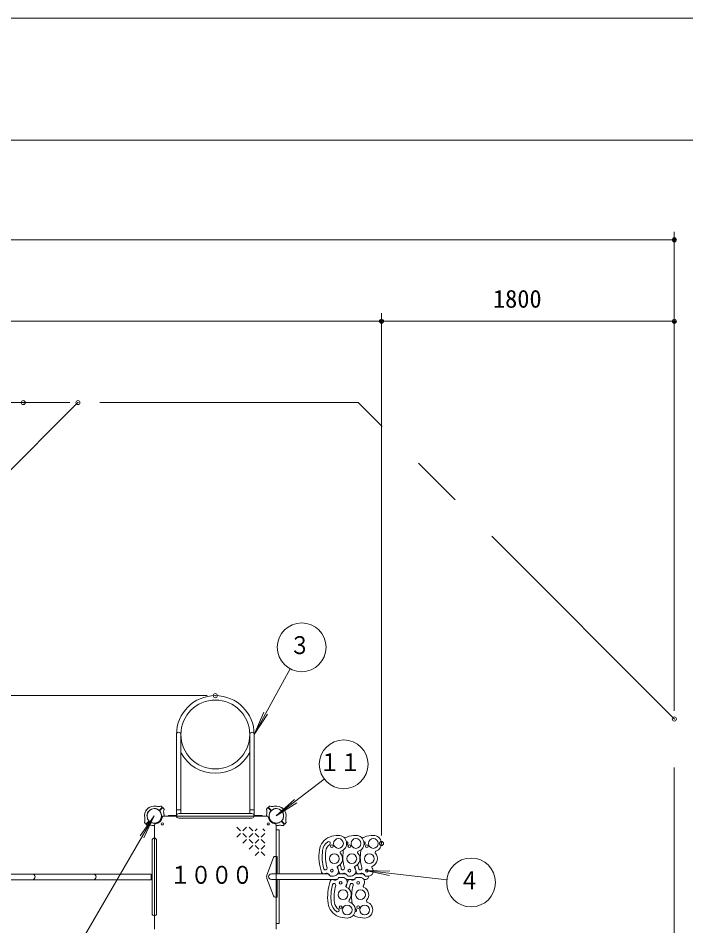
# Model space of a CAD drawing. Units: millimetres on the paper, scale 1:50. Extents: x 0 to 420, y -297 to 594.
# Drawn here: x 148.2 to 230.2, y 482.5 to 594 of the extents above; entities that cross this region are included whole.
import ezdxf
from ezdxf.enums import TextEntityAlignment as Align

# ---------------------------------------------------------------- set-up
doc = ezdxf.new("R2010")
doc.units = ezdxf.units.MM
doc.header["$PDMODE"] = 32
doc.header["$PDSIZE"] = 0.5
doc.linetypes.add('USER3', pattern=[63.5, 31.75, -6.35, 6.35, -6.35, 6.35, -6.35])
for name, color, linetype, lineweight in [('0_2', 7, 'Continuous', 9), ('DEFPOINTS_5', 7, 'Continuous', 9), ('LY_4', 7, 'Continuous', 18)]:
    doc.layers.add(name, color=color, linetype=linetype, lineweight=lineweight)
doc.styles.add('ＭＳ ゴシック', font='')
doc.styles.get('ＭＳ ゴシック').set_extended_font_data('MS Gothic')

# ---------------------------------------------------------------- blocks, each defined once
blk = doc.blocks.new('-000-_DOTSMALL')
at = {"color": 7, "linetype": 'Continuous', "lineweight": 9}
blk.add_circle((0, 0), 0.0625, dxfattribs=at)
blk.add_circle((0, 0), 0.0625, dxfattribs=at)

msp = doc.modelspace()

# ---------------------------------------------------------------- linework, layer by layer
at = {"layer": '0_2', "lineweight": 18}
for p, q in [((228.818, 508.896), (228.818, 567.765)), ((52.553, 566.765), (228.818, 566.765)), ((192.818, 493.6), (192.818, 557.765)), ((192.818, 493.6), (192.818, 557.765)), ((228.818, 508.896), (228.818, 557.765)), ((88.553, 556.765), (192.818, 556.765)), ((192.818, 556.765), (228.818, 556.765)), ((154.505, 546.765), (31.553, 546.765)), ((181.576, 514.076), (177.165, 505.993)), ((171.393, 510.765), (41.553, 510.765)), ((171.393, 510.765), (41.553, 510.765)), ((177.165, 505.993), (178.367, 508.742)), ((177.165, 505.993), (178.826, 508.491)), ((185.793, 500.505), (179.893, 495.993)), ((179.893, 495.993), (182.108, 498.016)), ((179.893, 495.993), (182.426, 497.601)), ((155.568, 479.999), (164.893, 495.993)), ((164.893, 495.993), (163.162, 493.543)), ((164.893, 495.993), (163.613, 493.28)), ((175.041, 494.591), (175.491, 494.141)), ((175.791, 494.141), (176.241, 494.591)), ((176.541, 494.591), (176.991, 494.141)), ((177.291, 494.141), (177.53, 494.381)), ((178.224, 494.408), (178.491, 494.141)), ((175.041, 493.391), (175.491, 493.841)), ((175.791, 493.841), (176.241, 493.391)), ((175.791, 492.641), (176.241, 493.091)), ((176.541, 493.391), (176.991, 493.841)), ((176.541, 493.091), (176.991, 492.641)), ((177.291, 493.841), (177.741, 493.391)), ((177.291, 492.641), (177.741, 493.091)), ((178.041, 493.391), (178.491, 493.841)), ((178.041, 493.091), (178.491, 492.641)), ((176.541, 491.891), (176.991, 492.341)), ((177.291, 492.341), (177.741, 491.891)), ((178.041, 491.891), (178.491, 492.341)), ((177.291, 491.141), (177.741, 491.591)), ((178.041, 491.591), (178.491, 491.141)), ((200.854, 488.145), (190.848, 489.263)), ((190.848, 489.263), (193.847, 489.191)), ((190.848, 489.263), (193.789, 488.671))]:
    msp.add_line(p, q, dxfattribs=at)
at = {"layer": '0_2', "linetype": 'USER3', "lineweight": 18}
for p, q in [((155.505, 546.765), (141.624, 532.884)), ((189.949, 546.765), (155.505, 546.765)), ((228.818, 507.896), (189.949, 546.765)), ((228.818, 470.187), (228.818, 507.896))]:
    msp.add_line(p, q, dxfattribs=at)
at = {"layer": '0_2'}
for p, q in [((167.621, 505.993), (167.621, 495.993)), ((168.165, 505.993), (168.165, 496.265)), ((176.621, 505.993), (176.621, 496.265)), ((177.165, 505.993), (177.165, 495.993)), ((163.915, 496.688), (163.913, 496.691)), ((164.198, 496.971), (164.195, 496.974)), ((165.535, 496.677), (165.868, 497.01)), ((165.577, 496.635), (165.91, 496.968)), ((165.867, 497.068), (165.752, 497.175)), ((165.968, 496.967), (166.075, 496.852)), ((167.621, 496.753), (168.165, 496.753)), ((167.893, 496.265), (172.393, 496.265)), ((176.893, 496.265), (172.393, 496.265)), ((177.165, 496.753), (176.621, 496.753)), ((178.818, 496.967), (178.711, 496.852)), ((179.209, 496.635), (178.876, 496.968)), ((179.251, 496.677), (178.918, 497.01)), ((178.919, 497.068), (179.034, 497.175)), ((180.588, 496.971), (180.59, 496.974)), ((180.871, 496.688), (180.873, 496.691)), ((164.209, 495.352), (163.876, 495.018)), ((164.251, 495.309), (163.918, 494.976)), ((172.393, 495.963), (165.985, 495.963)), ((166.653, 496.025), (166.653, 495.961)), ((166.653, 496.025), (167.623, 496.025)), ((166.653, 495.961), (167.623, 495.961)), ((167.893, 495.721), (172.393, 495.721)), ((172.393, 495.963), (178.801, 495.963)), ((176.893, 495.721), (172.393, 495.721)), ((178.133, 496.025), (177.163, 496.025)), ((178.133, 495.961), (177.163, 495.961)), ((178.133, 496.025), (178.133, 495.961)), ((180.535, 495.309), (180.868, 494.976)), ((180.577, 495.352), (180.91, 495.018)), ((163.818, 495.019), (163.719, 495.126)), ((163.919, 494.918), (164.026, 494.819)), ((164.923, 488.493), (164.923, 494.901)), ((179.863, 488.493), (179.863, 494.901)), ((179.88, 491.02), (179.88, 494.27)), ((180.26, 494.27), (179.88, 494.27)), ((180.26, 494.27), (180.26, 488.86)), ((180.867, 494.918), (180.76, 494.819)), ((180.968, 495.019), (181.067, 495.126)), ((164.621, 483.993), (164.621, 492.993)), ((165.165, 483.993), (165.165, 492.993)), ((179.551, 490.89), (178.737, 488.724)), ((179.738, 491.02), (180, 491.02)), ((180, 491.02), (180, 488.86)), ((164.493, 488.833), (120.293, 488.833)), ((164.493, 488.833), (164.493, 488.153)), ((164.923, 488.493), (164.923, 482.086)), ((179.28, 488.86), (186.185, 488.86)), ((179.863, 488.493), (179.863, 482.086)), ((186.185, 488.927), (186.185, 488.856)), ((186.472, 488.663), (186.45, 488.663)), ((186.565, 488.6), (186.931, 488.6)), ((187.425, 488.86), (188.328, 488.86)), ((188.328, 488.927), (188.328, 488.856)), ((188.615, 488.663), (188.593, 488.663)), ((188.708, 488.6), (189.074, 488.6)), ((189.568, 488.86), (190.473, 488.86)), ((190.473, 488.927), (190.473, 488.856)), ((190.759, 488.663), (190.738, 488.663)), ((190.852, 488.6), (191.218, 488.6)), ((164.493, 488.153), (120.293, 488.153)), ((179.551, 486.15), (178.737, 488.316)), ((179.28, 488.18), (187.257, 488.18)), ((180, 486.02), (180, 488.18)), ((180.26, 482.77), (180.26, 488.18)), ((187.257, 488.113), (187.257, 488.184)), ((187.544, 488.377), (187.522, 488.377)), ((187.637, 488.44), (188.003, 488.44)), ((188.497, 488.18), (189.401, 488.18)), ((189.401, 488.184), (189.401, 488.113)), ((189.687, 488.377), (189.666, 488.377)), ((189.78, 488.44), (190.146, 488.44)), ((190.64, 488.18), (190.88, 488.18)), ((179.738, 486.02), (180, 486.02)), ((179.88, 482.77), (179.88, 486.02)), ((180.26, 482.77), (179.88, 482.77))]:
    msp.add_line(p, q, dxfattribs=at)
at = {"layer": '0_2', "lineweight": 18}
for centre in [(183.013, 516.709), (188.176, 502.328), (203.835, 487.812)]:
    msp.add_circle(centre, 3, dxfattribs=at)
at = {"layer": '0_2'}
for centre, radius in [((172.393, 505.993), 4.228), ((164.893, 495.993), 0.891), ((179.893, 495.993), 0.891), ((165.883, 495.003), 0.13), ((178.903, 495.003), 0.13), ((187.531, 492.6), 0.6), ((189.674, 492.6), 0.6), ((191.818, 492.6), 0.6), ((186.731, 492.263), 0.17), ((188.874, 492.263), 0.17), ((191.018, 492.263), 0.17), ((187.031, 490.734), 0.6), ((189.174, 490.734), 0.6), ((191.318, 490.734), 0.6), ((186.731, 489.263), 0.17), ((188.874, 489.263), 0.17), ((191.018, 489.263), 0.17), ((187.803, 487.777), 0.17), ((189.946, 487.777), 0.17), ((188.103, 486.306), 0.6), ((190.246, 486.306), 0.6), ((187.803, 484.777), 0.17), ((188.603, 484.44), 0.6), ((189.946, 484.777), 0.17), ((190.746, 484.44), 0.6)]:
    msp.add_circle(centre, radius, dxfattribs=at)
for centre, radius, start, end in [((172.393, 505.993), 4.772, 0, 180), ((167.893, 505.993), 0.272, 0, 180), ((176.893, 505.993), 0.272, 0, 180), ((172.393, 505.993), 4.772, 207.62496, 332.37504), ((164.893, 495.993), 1.2, 135, 192.27281), ((163.927, 496.705), 0.02, 143.62693, 225), ((164.893, 495.993), 1.22, 135, 143.62693), ((164.893, 495.993), 0.9, 135, 220.72934), ((164.893, 495.993), 1.22, 126.37307, 135), ((164.893, 495.993), 1.2, 77.72719, 135), ((164.181, 496.959), 0.02, 45, 126.37307), ((164.893, 495.993), 0.9, 49.27066, 135), ((165.361, 498.143), 1, 257.72719, 287.54116), ((165.506, 496.706), 0.04, 229.27066, 315), ((164.893, 495.993), 0.9, 315, 40.72934), ((165.605, 496.607), 0.04, 135, 220.72934), ((165.692, 497.094), 0.1, 47, 107.54116), ((165.839, 497.039), 0.04, 315, 47), ((165.938, 496.94), 0.04, 43, 135), ((167.043, 496.461), 1, 162.45884, 192.27281), ((165.994, 496.792), 0.1, 342.45884, 43), ((167.893, 495.993), 0.272, 90, 270), ((176.893, 495.993), 0.272, 270, 90), ((178.792, 496.792), 0.1, 137, 197.54116), ((177.743, 496.461), 1, 347.72719, 17.54116), ((178.847, 496.94), 0.04, 45, 137), ((178.946, 497.039), 0.04, 133, 225), ((179.893, 495.993), 0.9, 139.27066, 225), ((179.094, 497.094), 0.1, 72.45884, 133), ((179.425, 498.143), 1, 252.45884, 282.27281), ((179.181, 496.607), 0.04, 319.27066, 45), ((179.28, 496.706), 0.04, 225, 310.72934), ((179.893, 495.993), 0.9, 45, 130.72934), ((179.893, 495.993), 1.2, 45, 102.27281), ((179.893, 495.993), 0.9, 319.27066, 45), ((180.605, 496.959), 0.02, 53.62693, 135), ((179.893, 495.993), 1.22, 45, 53.62693), ((179.893, 495.993), 1.2, 347.72719, 45), ((179.893, 495.993), 1.22, 36.37307, 45), ((180.859, 496.705), 0.02, 315, 36.37307), ((163.792, 495.194), 0.1, 162.45884, 223), ((162.743, 495.526), 1, 342.45884, 12.27281), ((164.181, 495.38), 0.04, 315, 40.72934), ((164.28, 495.281), 0.04, 49.27066, 135), ((164.893, 495.993), 0.9, 229.27066, 315), ((164.893, 495.993), 1, 276.78718, 353.21282), ((165.985, 495.863), 0.1, 90, 173.21282), ((164.893, 495.993), 1.2, 358.56746, 12.27281), ((179.893, 495.993), 1.2, 167.72719, 181.43254), ((178.801, 495.863), 0.1, 6.78718, 90), ((179.893, 495.993), 1, 186.78718, 263.21282), ((179.893, 495.993), 0.9, 225, 310.72934), ((180.506, 495.281), 0.04, 45, 130.72934), ((180.605, 495.38), 0.04, 139.27066, 225), ((182.043, 495.526), 1, 167.72719, 197.54116), ((180.994, 495.194), 0.1, 317, 17.54116), ((163.847, 495.047), 0.04, 223, 315), ((163.946, 494.948), 0.04, 135, 227), ((164.094, 494.892), 0.1, 227, 287.54116), ((164.425, 493.844), 1, 77.72719, 107.54116), ((164.893, 495.993), 1.2, 257.72719, 271.43254), ((165.023, 494.901), 0.1, 96.78718, 180), ((179.763, 494.901), 0.1, 0, 83.21282), ((179.893, 495.993), 1.2, 268.56746, 282.27281), ((180.361, 493.844), 1, 72.45884, 102.27281), ((180.692, 494.892), 0.1, 252.45884, 313), ((180.839, 494.948), 0.04, 313, 45), ((180.938, 495.047), 0.04, 225, 317), ((164.893, 492.993), 0.272, 0, 180), ((187.167, 491.531), 2, 111.36325, 172.33716), ((187.531, 490.6), 3, 90, 111.36325), ((187.531, 492.6), 1, 288.62345, 90), ((189.31, 491.531), 2, 111.36325, 120.66411), ((189.674, 490.6), 3, 90, 111.36325), ((189.674, 492.6), 1, 288.62345, 90), ((191.454, 491.531), 2, 111.36325, 120.69817), ((191.818, 490.6), 3, 90, 111.36325), ((191.818, 492.6), 1, 288.62345, 90), ((191.131, 490.998), 6, 172.33716, 198.73344), ((187.167, 491.531), 1.6, 126.58595, 172.33716), ((187.167, 491.531), 1.2, 126.58595, 172.33716), ((186.332, 492.655), 0.2, 306.58595, 126.58595), ((189.31, 491.531), 1.2, 166.65138, 172.33716), ((188.475, 492.655), 0.2, 306.58595, 83.37504), ((189.31, 491.531), 1.2, 126.58595, 131.34605), ((191.454, 491.531), 1.2, 166.65138, 172.33716), ((190.619, 492.655), 0.2, 306.58595, 83.37504), ((191.454, 491.531), 1.2, 126.58595, 131.34605), ((179.738, 490.82), 0.2, 90, 159.40152), ((191.131, 490.998), 5.6, 172.33716, 195.70442), ((191.131, 490.998), 5.2, 172.33716, 195.70442), ((187.031, 490.734), 1, 294.87481, 41.37655), ((187.901, 491.501), 0.16, 108.62345, 221.37655), ((193.274, 490.998), 5.2, 172.33716, 195.70442), ((189.174, 490.734), 1, 294.87481, 41.37655), ((190.044, 491.501), 0.16, 108.62345, 221.37655), ((195.418, 490.998), 5.2, 172.33716, 195.70442), ((191.318, 490.734), 1, 294.87481, 41.37655), ((192.189, 491.501), 0.16, 108.62345, 221.37655), ((185.933, 489.536), 0.2, 195.70442, 15.70442), ((186.931, 489.2), 0.6, 270, 39.32138), ((187.519, 489.681), 0.16, 114.87481, 219.32138), ((193.274, 490.998), 6, 191.65505, 194.97655), ((193.274, 490.998), 5.6, 189.80003, 195.70442), ((188.075, 489.536), 0.2, 195.70442, 15.70442), ((189.074, 489.2), 0.6, 270, 39.32138), ((189.662, 489.681), 0.16, 114.87481, 219.32138), ((195.418, 490.998), 6, 191.64105, 195.06398), ((195.418, 490.998), 5.6, 189.80003, 195.70442), ((190.22, 489.536), 0.2, 195.70442, 15.70442), ((191.218, 489.2), 0.6, 270, 39.32138), ((191.806, 489.681), 0.16, 114.87481, 219.32138), ((149.893, 488.493), 0.34, 270, 90), ((157.393, 488.493), 0.34, 270, 90), ((179.28, 488.52), 0.58, 159.40152, 180), ((179.28, 488.52), 0.58, 180, 200.59848), ((179.28, 488.52), 0.34, 90, 270), ((185.733, 489.167), 0.3, 198.73344, 296.3797), ((186.062, 488.504), 0.44, 21.24501, 116.3797), ((186.143, 488.519), 0.34, 25.07709, 82.76786), ((186.565, 488.7), 0.1, 201.24501, 270), ((193.274, 490.998), 6, 196.67493, 198.73344), ((187.876, 489.167), 0.3, 198.73344, 296.3797), ((188.205, 488.504), 0.44, 21.24501, 116.3797), ((188.285, 488.519), 0.34, 25.07709, 82.76786), ((188.708, 488.7), 0.1, 201.24501, 270), ((195.418, 490.998), 6, 196.58018, 198.73344), ((190.02, 489.167), 0.3, 198.73344, 296.3797), ((190.349, 488.504), 0.44, 21.24501, 116.3797), ((190.43, 488.519), 0.34, 25.07709, 82.76786), ((190.852, 488.7), 0.1, 201.24501, 270), ((190.88, 488.52), 0.34, 270, 13.60896), ((192.203, 486.042), 6, 161.26656, 187.66284), ((186.805, 487.873), 0.3, 63.6203, 161.26656), ((192.203, 486.042), 5.6, 164.29558, 187.66284), ((187.004, 487.504), 0.2, 344.29558, 164.29558), ((187.134, 488.536), 0.44, 243.6203, 338.75499), ((192.203, 486.042), 5.2, 164.29558, 187.66284), ((187.214, 488.521), 0.34, 277.23214, 334.92291), ((187.637, 488.34), 0.1, 90, 158.75499), ((188.003, 487.84), 0.6, 320.67862, 90), ((188.591, 487.358), 0.16, 140.67862, 245.12519), ((194.346, 486.042), 6, 165.02345, 168.34495), ((194.346, 486.042), 6, 161.26656, 163.32507), ((188.948, 487.873), 0.3, 63.6203, 161.26656), ((194.346, 486.042), 5.6, 164.29558, 170.19997), ((189.147, 487.504), 0.2, 344.29558, 164.29558), ((189.276, 488.536), 0.44, 243.6203, 338.75499), ((194.346, 486.042), 5.2, 164.29558, 187.66284), ((189.358, 488.521), 0.34, 277.23214, 334.92291), ((189.78, 488.34), 0.1, 90, 158.75499), ((190.146, 487.84), 0.6, 320.67862, 90), ((190.734, 487.358), 0.16, 140.67862, 245.12519), ((188.103, 486.306), 1, 318.62345, 65.12519), ((190.246, 486.306), 1, 318.62345, 65.12519), ((179.738, 486.22), 0.2, 200.59848, 270), ((188.239, 485.509), 2, 187.66284, 248.63675), ((188.239, 485.509), 1.6, 187.66284, 233.41405), ((188.239, 485.509), 1.2, 187.66284, 233.41405), ((188.603, 484.44), 1, 270, 71.37655), ((188.973, 485.539), 0.16, 138.62345, 251.37655), ((190.381, 485.509), 1.2, 187.66284, 193.34862), ((190.746, 484.44), 1, 270, 71.37655), ((191.116, 485.539), 0.16, 138.62345, 251.37655), ((164.893, 483.993), 0.272, 180, 0), ((187.404, 484.384), 0.2, 233.41405, 53.41405), ((189.547, 484.384), 0.2, 276.62496, 53.41405), ((190.381, 485.509), 1.2, 228.65395, 233.41405), ((188.603, 486.44), 3, 248.63675, 270), ((190.381, 485.509), 2, 239.33589, 248.63675), ((190.746, 486.44), 3, 248.63675, 270)]:
    msp.add_arc(centre, radius, start, end, dxfattribs=at)
for p in [(228.818, 566.765), (192.818, 556.765), (228.818, 556.765), (148.781, 546.765), (155.505, 546.765), (172.393, 510.765), (172.393, 510.765), (228.818, 507.896), (228.818, 507.896), (192.818, 492.6), (192.818, 492.6)]:
    msp.add_point(p, dxfattribs=at)
at = {"layer": 'DEFPOINTS_5'}
msp.add_line((420, 594), (0, 594), dxfattribs=at)
at = {"layer": 'LY_4', "lineweight": 9}
msp.add_line((402.5, 579), (17.5, 579), dxfattribs=at)

# ---------------------------------------------------------------- block references
at = {"layer": '0_2', "xscale": 2.32, "yscale": 2.32}
for p in [(228.818, 566.765), (192.818, 556.765), (228.818, 556.765)]:
    msp.add_blockref('-000-_DOTSMALL', p, dxfattribs=at)
at = {"layer": '0_2', "xscale": 2.32, "yscale": 2.32, "rotation": 180}
msp.add_blockref('-000-_DOTSMALL', (192.818, 556.765), dxfattribs=at)

# ---------------------------------------------------------------- texts
at = {"layer": '0_2', "style": 'ＭＳ ゴシック'}
msp.add_text('1800', height=2.199, dxfattribs=at).set_placement((206.523, 557.765), align=Align.BOTTOM_LEFT)
at = {"layer": '0_2', "style": 'ＭＳ ゴシック', "width": 0.85}
for s, p in [('３', (181.513, 515.209)), ('１１', (185.176, 500.828)), ('１０００', (166.81, 486.993)), ('４', (202.335, 486.312))]:
    msp.add_text(s, height=2.199, dxfattribs=at).set_placement(p, align=Align.BOTTOM_LEFT)

doc.saveas('drawing.dxf')
